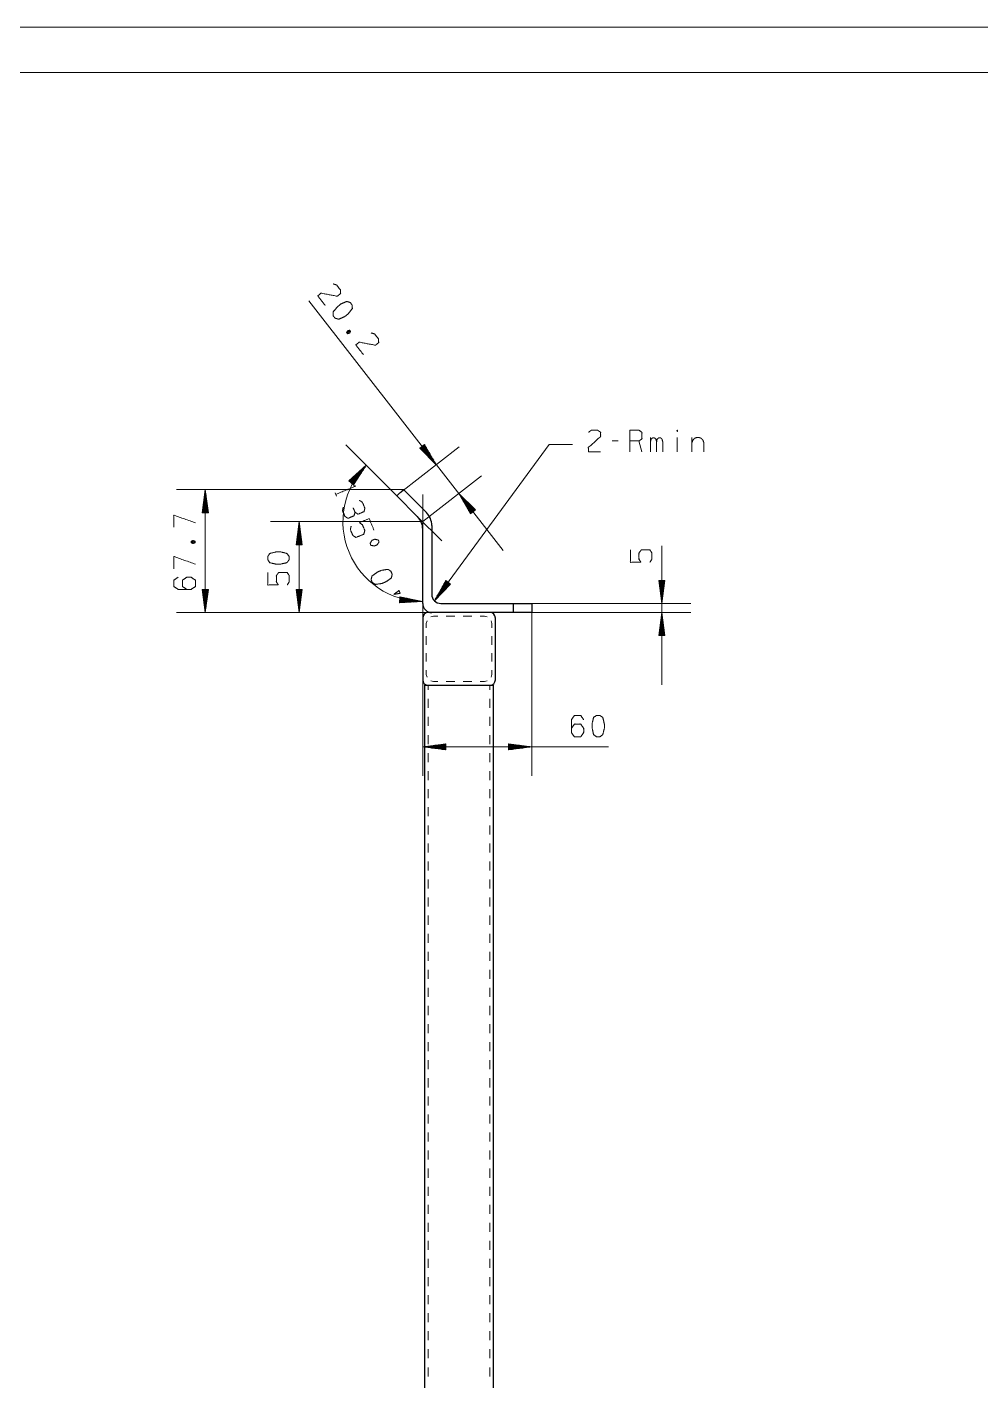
# Model space of a CAD drawing. Header units: millimetres. Extents: x 0 to 420, y 0 to 297.
# Drawn here: x 210 to 315, y 148.1 to 297 of the extents above; entities that cross this region are included whole.
import ezdxf

# ---------------------------------------------------------------- set-up
doc = ezdxf.new("R2010")
doc.units = ezdxf.units.MM
doc.layers.add('101', color=7, linetype='Continuous', true_color=0xffffff)

msp = doc.modelspace()

# ---------------------------------------------------------------- linework, layer by layer
at = {"layer": '101', "color": 133, "linetype": 'Continuous', "lineweight": 18}
for p, q in [((420, 297), (0, 297)), ((415, 292), (25, 292))]:
    msp.add_line(p, q, dxfattribs=at)
at = {"layer": '101', "color": 22, "linetype": 'Continuous', "lineweight": 18}
for p, q in [((262.4, 239.42), (241.03, 266.89)), ((250.72, 245.42), (245.1, 251.04)), ((251.08, 245.77), (257.56, 250.81)), ((253.76, 251.07), (253.23, 250.66)), ((253.23, 250.67), (253.25, 250.64)), ((253.23, 250.67), (253.25, 250.64)), ((253.23, 250.66), (255.05, 248.86)), ((253.27, 250.7), (253.53, 250.37)), ((253.31, 250.73), (253.81, 250.09)), ((253.35, 250.76), (254.08, 249.82)), ((253.39, 250.79), (254.36, 249.55)), ((253.43, 250.82), (254.64, 249.27)), ((253.47, 250.85), (254.91, 249)), ((253.51, 250.88), (254.95, 249.03)), ((253.55, 250.91), (254.76, 249.37)), ((253.59, 250.95), (254.56, 249.7)), ((253.63, 250.98), (254.36, 250.04)), ((253.67, 251.01), (254.17, 250.37)), ((253.71, 251.04), (253.97, 250.71)), ((253.75, 251.07), (253.77, 251.05)), ((253.75, 251.07), (253.77, 251.05)), ((255.05, 248.86), (253.76, 251.07)), ((267.49, 251.08), (254.84, 233.88)), ((270.03, 251.08), (267.49, 251.08)), ((247.34, 248.8), (245.43, 247.09)), ((245.93, 246.66), (247.34, 248.8)), ((245.47, 247.06), (245.74, 247.37)), ((245.51, 247.03), (246.03, 247.63)), ((245.55, 246.99), (246.32, 247.89)), ((245.58, 246.96), (246.62, 248.15)), ((245.62, 246.93), (246.91, 248.41)), ((245.66, 246.89), (247.2, 248.67)), ((245.7, 246.86), (247.24, 248.63)), ((245.74, 246.83), (247.02, 248.31)), ((245.78, 246.79), (246.81, 247.98)), ((245.81, 246.76), (246.59, 247.66)), ((245.85, 246.73), (246.38, 247.33)), ((253.55, 242.59), (260.03, 247.63)), ((251.43, 246.12), (226.45, 246.12)), ((229.62, 246.12), (229.29, 243.58)), ((229.6, 243.58), (229.6, 245.93)), ((229.62, 246.12), (229.62, 232.59)), ((229.96, 243.58), (229.62, 246.12)), ((229.65, 243.58), (229.65, 245.93)), ((245.43, 247.09), (245.45, 247.12)), ((245.43, 247.09), (245.45, 247.12)), ((245.43, 247.09), (245.93, 246.66)), ((245.89, 246.69), (246.16, 247.01)), ((245.93, 246.66), (245.95, 246.68)), ((245.93, 246.66), (245.95, 246.68)), ((229.39, 243.58), (229.39, 244.39)), ((229.44, 243.58), (229.44, 244.77)), ((229.5, 243.58), (229.5, 245.16)), ((229.55, 243.58), (229.55, 245.54)), ((229.7, 243.58), (229.7, 245.54)), ((229.75, 243.58), (229.75, 245.16)), ((229.8, 243.58), (229.8, 244.77)), ((229.85, 243.58), (229.85, 244.39)), ((259.35, 243.88), (257.53, 245.68)), ((257.53, 245.68), (258.82, 243.47)), ((259.07, 243.66), (257.62, 245.51)), ((259.11, 243.69), (257.67, 245.54)), ((259.03, 243.63), (257.82, 245.18)), ((259.15, 243.72), (257.94, 245.27)), ((258.99, 243.6), (258.02, 244.84)), ((259.19, 243.75), (258.22, 245)), ((258.95, 243.57), (258.22, 244.51)), ((259.23, 243.79), (258.5, 244.72)), ((259.27, 243.82), (258.77, 244.45)), ((229.29, 243.58), (229.29, 243.62)), ((229.29, 243.58), (229.29, 243.62)), ((229.29, 243.58), (229.96, 243.58)), ((229.34, 243.58), (229.34, 244)), ((229.9, 243.58), (229.9, 244)), ((229.95, 243.58), (229.95, 243.62)), ((229.95, 243.58), (229.95, 243.62)), ((258.91, 243.54), (258.41, 244.17)), ((258.87, 243.5), (258.61, 243.83)), ((258.83, 243.47), (258.81, 243.5)), ((258.83, 243.47), (258.81, 243.5)), ((258.82, 243.47), (259.35, 243.88)), ((259.31, 243.85), (259.05, 244.18)), ((259.35, 243.88), (259.33, 243.9)), ((259.35, 243.88), (259.33, 243.9)), ((253.55, 242.59), (236.78, 242.59)), ((239.96, 242.59), (239.62, 240.05)), ((239.83, 240.05), (239.83, 241.62)), ((239.88, 240.05), (239.88, 242.01)), ((239.93, 240.05), (239.93, 242.4)), ((240.29, 240.05), (239.96, 242.59)), ((239.96, 242.59), (239.96, 232.59)), ((239.98, 240.05), (239.98, 242.4)), ((240.03, 240.05), (240.03, 242.01)), ((240.08, 240.05), (240.08, 241.62)), ((239.62, 240.05), (240.29, 240.05)), ((239.63, 240.05), (239.63, 240.08)), ((239.63, 240.05), (239.63, 240.08)), ((239.68, 240.05), (239.68, 240.47)), ((239.73, 240.05), (239.73, 240.85)), ((239.78, 240.05), (239.78, 241.24)), ((240.13, 240.05), (240.13, 241.24)), ((240.19, 240.05), (240.19, 240.85)), ((240.24, 240.05), (240.24, 240.47)), ((240.29, 240.05), (240.29, 240.08)), ((240.29, 240.05), (240.29, 240.08)), ((279.88, 224.65), (279.88, 239.92)), ((256.08, 236.13), (254.84, 233.88)), ((254.84, 233.88), (256.62, 235.73)), ((256.33, 235.94), (254.94, 234.05)), ((256.37, 235.91), (254.98, 234.02)), ((256.29, 235.97), (255.12, 234.39)), ((256.41, 235.88), (255.25, 234.3)), ((256.25, 236), (255.31, 234.73)), ((256.2, 236.03), (255.5, 235.07)), ((256.45, 235.85), (255.52, 234.58)), ((256.16, 236.06), (255.69, 235.42)), ((256.49, 235.82), (255.79, 234.86)), ((256.12, 236.09), (255.88, 235.76)), ((256.08, 236.12), (256.06, 236.1)), ((256.08, 236.12), (256.06, 236.1)), ((256.53, 235.79), (256.06, 235.14)), ((256.62, 235.73), (256.08, 236.13)), ((256.57, 235.76), (256.33, 235.43)), ((256.61, 235.73), (256.6, 235.71)), ((256.61, 235.73), (256.6, 235.71)), ((279.54, 236.13), (279.88, 233.59)), ((280.21, 236.13), (279.54, 236.13)), ((279.55, 236.13), (279.55, 236.1)), ((279.55, 236.13), (279.55, 236.1)), ((279.6, 236.13), (279.6, 235.71)), ((279.65, 236.13), (279.65, 235.32)), ((279.7, 236.13), (279.7, 234.94)), ((279.75, 236.13), (279.75, 234.55)), ((279.8, 236.13), (279.8, 234.17)), ((279.85, 236.13), (279.85, 233.78)), ((279.88, 233.59), (280.21, 236.13)), ((279.9, 236.13), (279.9, 233.78)), ((279.95, 236.13), (279.95, 234.17)), ((280, 236.13), (280, 234.55)), ((280.05, 236.13), (280.05, 234.94)), ((280.1, 236.13), (280.1, 235.32)), ((280.15, 236.13), (280.15, 235.71)), ((280.21, 236.13), (280.21, 236.1)), ((280.21, 236.13), (280.21, 236.1)), ((229.29, 235.13), (229.29, 235.1)), ((229.29, 235.13), (229.29, 235.1)), ((229.29, 235.13), (229.62, 232.59)), ((229.96, 235.13), (229.29, 235.13)), ((229.34, 235.13), (229.34, 234.71)), ((229.39, 235.13), (229.39, 234.32)), ((229.44, 235.13), (229.44, 233.94)), ((229.5, 235.13), (229.5, 233.55)), ((229.55, 235.13), (229.55, 233.17)), ((229.6, 235.13), (229.6, 232.78)), ((229.62, 232.59), (229.96, 235.13)), ((229.65, 235.13), (229.65, 232.78)), ((229.7, 235.13), (229.7, 233.17)), ((229.75, 235.13), (229.75, 233.55)), ((229.8, 235.13), (229.8, 233.94)), ((229.85, 235.13), (229.85, 234.32)), ((229.9, 235.13), (229.9, 234.71)), ((229.95, 235.13), (229.95, 235.1)), ((229.95, 235.13), (229.95, 235.1)), ((239.62, 235.13), (239.96, 232.59)), ((240.29, 235.13), (239.62, 235.13)), ((239.63, 235.13), (239.63, 235.1)), ((239.63, 235.13), (239.63, 235.1)), ((239.68, 235.13), (239.68, 234.71)), ((239.73, 235.13), (239.73, 234.32)), ((239.78, 235.13), (239.78, 233.94)), ((239.83, 235.13), (239.83, 233.55)), ((239.88, 235.13), (239.88, 233.17)), ((239.93, 235.13), (239.93, 232.78)), ((239.96, 232.59), (240.29, 235.13)), ((239.98, 235.13), (239.98, 232.78)), ((240.03, 235.13), (240.03, 233.17)), ((240.08, 235.13), (240.08, 233.55)), ((240.13, 235.13), (240.13, 233.94)), ((240.19, 235.13), (240.19, 234.32)), ((240.24, 235.13), (240.24, 234.71)), ((240.29, 235.13), (240.29, 235.1)), ((240.29, 235.13), (240.29, 235.1)), ((251.04, 234.32), (250.99, 233.66)), ((251.01, 233.97), (253.36, 233.8)), ((251.01, 233.92), (252.97, 233.77)), ((251.01, 233.86), (252.58, 233.75)), ((251.02, 234.07), (252.98, 233.93)), ((251.02, 234.02), (253.36, 233.85)), ((251.03, 234.22), (251.83, 234.16)), ((251.03, 234.17), (252.22, 234.08)), ((251.03, 234.12), (252.6, 234)), ((253.55, 233.81), (251.04, 234.32)), ((251.04, 234.32), (251.07, 234.32)), ((251.04, 234.32), (251.07, 234.32)), ((251.04, 234.27), (251.45, 234.24)), ((260.95, 232.59), (226.45, 232.59)), ((260.95, 232.59), (236.78, 232.59)), ((250.99, 233.66), (253.55, 233.81)), ((250.99, 233.66), (251.02, 233.66)), ((250.99, 233.66), (251.02, 233.66)), ((251, 233.81), (252.19, 233.73)), ((251, 233.76), (251.8, 233.71)), ((251, 233.71), (251.41, 233.68)), ((253.55, 233.59), (253.55, 214.64)), ((263.55, 233.59), (283.05, 233.59)), ((263.55, 232.59), (283.05, 232.59)), ((265.55, 232.59), (265.55, 214.64)), ((279.88, 232.59), (279.54, 230.05)), ((279.85, 230.05), (279.85, 232.4)), ((280.21, 230.05), (279.88, 232.59)), ((279.9, 230.05), (279.9, 232.4)), ((279.7, 230.05), (279.7, 231.24)), ((279.75, 230.05), (279.75, 231.62)), ((279.8, 230.05), (279.8, 232.01)), ((279.95, 230.05), (279.95, 232.01)), ((280, 230.05), (280, 231.62)), ((280.05, 230.05), (280.05, 231.24)), ((279.54, 230.05), (280.21, 230.05)), ((279.55, 230.05), (279.55, 230.08)), ((279.55, 230.05), (279.55, 230.08)), ((279.6, 230.05), (279.6, 230.47)), ((279.65, 230.05), (279.65, 230.85)), ((280.1, 230.05), (280.1, 230.85)), ((280.15, 230.05), (280.15, 230.47)), ((280.21, 230.05), (280.21, 230.08)), ((280.21, 230.05), (280.21, 230.08)), ((256.09, 218.15), (253.55, 217.81)), ((253.55, 217.81), (256.09, 217.48)), ((253.55, 217.81), (273.99, 217.81)), ((256.09, 217.84), (253.74, 217.84)), ((256.09, 217.79), (253.74, 217.79)), ((256.09, 217.89), (254.13, 217.89)), ((256.09, 217.74), (254.13, 217.74)), ((256.09, 217.94), (254.51, 217.94)), ((256.09, 217.69), (254.51, 217.69)), ((256.09, 217.99), (254.9, 217.99)), ((256.09, 217.64), (254.9, 217.64)), ((256.09, 218.04), (255.29, 218.04)), ((256.09, 217.59), (255.29, 217.59)), ((256.09, 218.09), (255.67, 218.09)), ((256.09, 217.54), (255.67, 217.54)), ((256.09, 218.15), (256.06, 218.15)), ((256.09, 218.15), (256.06, 218.15)), ((256.09, 217.48), (256.06, 217.48)), ((256.09, 217.48), (256.06, 217.48)), ((256.09, 217.48), (256.09, 218.15)), ((265.55, 217.81), (263.01, 218.15)), ((263.01, 218.15), (263.04, 218.15)), ((263.01, 218.15), (263.04, 218.15)), ((263.01, 218.15), (263.01, 217.48)), ((263.01, 218.09), (263.43, 218.09)), ((263.01, 218.04), (263.81, 218.04)), ((263.01, 217.99), (264.2, 217.99)), ((263.01, 217.94), (264.59, 217.94)), ((263.01, 217.89), (264.97, 217.89)), ((263.01, 217.84), (265.36, 217.84)), ((263.01, 217.48), (265.55, 217.81)), ((263.01, 217.79), (265.36, 217.79)), ((263.01, 217.74), (264.97, 217.74)), ((263.01, 217.69), (264.59, 217.69)), ((263.01, 217.64), (264.2, 217.64)), ((263.01, 217.59), (263.81, 217.59)), ((263.01, 217.54), (263.43, 217.54)), ((263.01, 217.48), (263.04, 217.48)), ((263.01, 217.48), (263.04, 217.48))]:
    msp.add_line(p, q, dxfattribs=at)
at = {"layer": '101', "color": 72, "linetype": 'Continuous', "lineweight": 18}
for p, q in [((245.51, 263.65), (245.27, 263.26)), ((278.63, 250.27), (278.63, 251.85)), ((281.57, 251.85), (281.57, 250.27)), ((283.18, 251.85), (283.18, 250.27)), ((275.08, 251.47), (274.41, 251.47)), ((277.69, 250.27), (277.36, 251.47)), ((243.91, 245.78), (244.07, 245.39)), ((228.08, 240.27), (228.51, 240.43))]:
    msp.add_line(p, q, dxfattribs=at)
at = {"layer": '101', "color": 92, "linetype": 'Continuous', "lineweight": 25}
for p, q in [((250.72, 245.42), (251.43, 246.12)), ((251.43, 246.12), (253.96, 243.59)), ((252.96, 243.17), (250.72, 245.42)), ((253.55, 233.59), (253.55, 241.76)), ((254.55, 242.17), (254.55, 234.59)), ((255.55, 233.59), (263.55, 233.59)), ((263.55, 232.59), (260.95, 232.59)), ((263.55, 233.59), (265.55, 233.59)), ((263.55, 232.59), (263.55, 233.59)), ((265.55, 232.59), (263.55, 232.59)), ((265.55, 233.59), (265.55, 232.59)), ((253.75, 224.59), (253.75, 79.49)), ((261.35, 79.49), (261.35, 224.59))]:
    msp.add_line(p, q, dxfattribs=at)
at = {"layer": '101', "color": 151, "linetype": 'Continuous', "lineweight": 18}
for p, q in [((253.55, 241.76), (253.55, 245.59)), ((252.96, 243.17), (255.67, 240.47))]:
    msp.add_line(p, q, dxfattribs=at)
at = {"layer": '101', "color": 72, "linetype": 'Continuous', "lineweight": 25}
for p, q in [((260.95, 232.59), (254.15, 232.59)), ((253.55, 231.99), (253.55, 225.19)), ((261.55, 225.19), (261.55, 231.99)), ((254.15, 224.59), (260.95, 224.59))]:
    msp.add_line(p, q, dxfattribs=at)
at = {"layer": '101', "color": 53, "linetype": 'Continuous', "lineweight": 18}
for p, q in [((254.03, 231.69), (253.95, 231.39)), ((253.95, 231.39), (253.95, 230.92)), ((254.75, 232.19), (254.45, 232.11)), ((255.22, 232.19), (254.75, 232.19)), ((257.08, 232.19), (256.15, 232.19)), ((258.95, 232.19), (258.02, 232.19)), ((260.35, 232.19), (259.88, 232.19)), ((260.35, 232.19), (260.65, 232.11)), ((261.07, 231.69), (261.15, 231.39)), ((261.15, 230.92), (261.15, 231.39)), ((253.95, 229.99), (253.95, 229.05)), ((261.15, 229.05), (261.15, 229.99)), ((253.95, 228.12), (253.95, 227.19)), ((261.15, 227.19), (261.15, 228.12)), ((253.95, 226.25), (253.95, 225.79)), ((254.03, 225.49), (253.95, 225.79)), ((254.75, 224.99), (254.45, 225.07)), ((254.75, 224.99), (255.22, 224.99)), ((256.15, 224.99), (257.08, 224.99)), ((258.02, 224.99), (258.95, 224.99)), ((259.88, 224.99), (260.35, 224.99)), ((260.35, 224.99), (260.65, 225.07)), ((261.07, 225.49), (261.15, 225.79)), ((261.15, 225.79), (261.15, 226.25)), ((254.15, 224.59), (254.15, 224.09)), ((260.95, 224.09), (260.95, 224.59)), ((254.15, 223.1), (254.15, 222.1)), ((260.95, 222.1), (260.95, 223.1)), ((254.15, 221.11), (254.15, 220.12)), ((260.95, 220.12), (260.95, 221.11)), ((254.15, 219.12), (254.15, 218.13)), ((260.95, 218.13), (260.95, 219.12)), ((254.15, 217.13), (254.15, 216.14)), ((260.95, 216.14), (260.95, 217.13)), ((254.15, 215.15), (254.15, 214.15)), ((260.95, 214.15), (260.95, 215.15)), ((254.15, 213.16), (254.15, 212.17)), ((260.95, 212.17), (260.95, 213.16)), ((254.15, 211.17), (254.15, 210.18)), ((260.95, 210.18), (260.95, 211.17)), ((254.15, 209.18), (254.15, 208.19)), ((260.95, 208.19), (260.95, 209.18)), ((254.15, 207.2), (254.15, 206.2)), ((260.95, 206.2), (260.95, 207.2)), ((254.15, 205.21), (254.15, 204.21)), ((260.95, 204.21), (260.95, 205.21)), ((254.15, 203.22), (254.15, 202.23)), ((260.95, 202.23), (260.95, 203.22)), ((254.15, 201.23), (254.15, 200.24)), ((260.95, 200.24), (260.95, 201.23)), ((254.15, 199.25), (254.15, 198.25)), ((260.95, 198.25), (260.95, 199.25)), ((254.15, 197.26), (254.15, 196.26)), ((260.95, 196.26), (260.95, 197.26)), ((254.15, 195.27), (254.15, 194.28)), ((260.95, 194.28), (260.95, 195.27)), ((254.15, 193.28), (254.15, 192.29)), ((260.95, 192.29), (260.95, 193.28)), ((254.15, 191.29), (254.15, 190.3)), ((260.95, 190.3), (260.95, 191.29)), ((254.15, 189.31), (254.15, 188.31)), ((260.95, 188.31), (260.95, 189.31)), ((254.15, 187.32), (254.15, 186.33)), ((260.95, 186.33), (260.95, 187.32)), ((254.15, 185.33), (254.15, 184.34)), ((260.95, 184.34), (260.95, 185.33)), ((254.15, 183.34), (254.15, 182.35)), ((260.95, 182.35), (260.95, 183.34)), ((254.15, 181.36), (254.15, 180.36)), ((260.95, 180.36), (260.95, 181.36)), ((254.15, 179.37), (254.15, 178.37)), ((260.95, 178.37), (260.95, 179.37)), ((254.15, 177.38), (254.15, 176.39)), ((260.95, 176.39), (260.95, 177.38)), ((254.15, 175.39), (254.15, 174.4)), ((260.95, 174.4), (260.95, 175.39)), ((254.15, 173.41), (254.15, 172.41)), ((260.95, 172.41), (260.95, 173.41)), ((254.15, 171.42), (254.15, 170.42)), ((260.95, 170.42), (260.95, 171.42)), ((254.15, 169.43), (254.15, 168.44)), ((260.95, 168.44), (260.95, 169.43)), ((254.15, 167.44), (254.15, 166.45)), ((260.95, 166.45), (260.95, 167.44)), ((254.15, 165.45), (254.15, 164.46)), ((260.95, 164.46), (260.95, 165.45)), ((254.15, 163.47), (254.15, 162.47)), ((260.95, 162.47), (260.95, 163.47)), ((254.15, 161.48), (254.15, 160.49)), ((260.95, 160.49), (260.95, 161.48)), ((254.15, 159.49), (254.15, 158.5)), ((260.95, 158.5), (260.95, 159.49)), ((254.15, 157.5), (254.15, 156.51)), ((260.95, 156.51), (260.95, 157.5)), ((254.15, 155.52), (254.15, 154.52)), ((260.95, 154.52), (260.95, 155.52)), ((254.15, 153.53), (254.15, 152.54)), ((260.95, 152.54), (260.95, 153.53)), ((254.15, 151.54), (254.15, 150.55)), ((260.95, 150.55), (260.95, 151.54)), ((254.15, 149.55), (254.15, 148.56)), ((260.95, 148.56), (260.95, 149.55))]:
    msp.add_line(p, q, dxfattribs=at)
at = {"layer": '101', "color": 22, "linetype": 'Continuous', "lineweight": 18}
msp.add_arc((253.55, 242.59), 8.78, 135, 270, dxfattribs=at)
at = {"layer": '101', "color": 92, "linetype": 'Continuous', "lineweight": 25}
for centre, radius, start, end in [((251.55, 241.76), 2, 360, 45), ((252.55, 242.17), 2, 360, 45), ((255.55, 234.59), 1, 180, 270), ((254.55, 233.59), 1, 180, 270)]:
    msp.add_arc(centre, radius, start, end, dxfattribs=at)
at = {"layer": '101', "color": 72, "linetype": 'Continuous', "lineweight": 25}
for centre, start, end in [((254.15, 231.99), 90, 180), ((260.95, 231.99), 0, 90), ((254.15, 225.19), 180, 270), ((260.95, 225.19), 270, 0)]:
    msp.add_arc(centre, 0.6, start, end, dxfattribs=at)
at = {"layer": '101', "color": 72, "linetype": 'Continuous', "lineweight": 18}
for points, knots in [([(243.69, 268.75), (244.07, 268.63), (244.49, 268.09), (244.52, 267.69), (244.14, 267.39), (242.36, 267.73), (242, 267.43), (242.82, 266.37)], [0, 0, 0.069693, 0.192977, 0.265273, 0.350228, 0.67474, 0.759752, 1, 1]), ([(243.91, 264.97), (244.31, 264.86), (244.97, 265.15), (245.35, 265.44), (245.81, 266.03), (245.78, 266.43), (245.57, 266.7), (245.19, 266.82), (244.51, 266.52), (244.15, 266.21), (243.69, 265.66), (243.7, 265.24), (243.91, 264.97)], [0, 0, 0.067527, 0.183971, 0.260583, 0.380943, 0.446141, 0.500304, 0.565504, 0.685861, 0.762526, 0.87831, 0.945834, 1, 1]), ([(245.17, 263.39), (245.27, 263.26), (245.5, 263.33), (245.6, 263.52), (245.51, 263.65), (245.29, 263.59), (245.17, 263.39), (245.6, 263.52)], [0, 0, 0.093974, 0.236782, 0.365958, 0.459939, 0.589108, 0.731919, 1, 1]), ([(247.89, 263.35), (248.26, 263.24), (248.68, 262.7), (248.71, 262.29), (248.34, 262), (246.55, 262.34), (246.19, 262.03), (247.02, 260.97)], [0, 0, 0.069691, 0.192976, 0.265272, 0.350226, 0.674738, 0.759751, 1, 1]), ([(271.8, 252.42), (272.12, 252.65), (272.8, 252.65), (273.14, 252.42), (273.14, 251.95), (271.78, 250.75), (271.8, 250.27), (273.14, 250.27)], [0, 0, 0.069691, 0.192976, 0.265274, 0.350226, 0.674741, 0.759752, 1, 1]), ([(276.35, 250.27), (276.35, 252.65), (277.36, 252.65), (277.69, 252.42), (277.69, 251.7), (277.36, 251.47), (276.35, 251.47)], [0, 0, 0.40095, 0.571035, 0.639277, 0.761673, 0.829915, 1, 1]), ([(278.63, 251.37), (278.68, 251.65), (278.86, 251.82), (279.05, 251.82), (279.23, 251.65), (279.3, 251.37), (279.3, 250.27)], [0, 0, 0.118881, 0.224452, 0.30698, 0.412558, 0.533082, 1, 1]), ([(279.3, 251.37), (279.35, 251.65), (279.53, 251.82), (279.74, 251.82), (279.9, 251.65), (279.97, 251.37), (279.97, 250.27)], [0, 0, 0.118607, 0.223941, 0.313755, 0.413909, 0.534158, 1, 1]), ([(281.57, 252.5), (281.61, 252.6), (281.57, 252.67), (281.54, 252.6), (281.57, 252.5)], [0, 0, 0.280642, 0.5, 0.719358, 1, 1]), ([(283.18, 251.25), (283.29, 251.55), (283.48, 251.77), (283.73, 251.85), (283.96, 251.85), (284.2, 251.77), (284.4, 251.55), (284.51, 251.25), (284.51, 250.27)], [0, 0, 0.107754, 0.208453, 0.296011, 0.373821, 0.461379, 0.562078, 0.669834, 1, 1]), ([(245.94, 246.55), (246.18, 246.5), (243.99, 245.59)], [0, 0, 0.09349, 1, 1]), ([(246.1, 243.63), (246.43, 243.41), (247.1, 243.69), (247.18, 244.08), (246.92, 244.72), (246.58, 244.94)], [0, 0, 0.153872, 0.429856, 0.583727, 0.846126, 1, 1]), ([(228.53, 242.46), (226.16, 243.31), (226.16, 241.97)], [0, 0, 0.65247, 1, 1]), ([(244.81, 244.19), (244.72, 243.81), (244.99, 243.17), (245.32, 242.95), (245.99, 243.23), (246.1, 243.63), (245.9, 244.11)], [0, 0, 0.124124, 0.343687, 0.472448, 0.703377, 0.83673, 1, 1]), ([(245.67, 242.1), (245.59, 241.71), (245.86, 241.07), (246.2, 240.85), (247.07, 241.21), (247.18, 241.62), (246.91, 242.25), (246.58, 242.48), (247.66, 242.93), (248.18, 241.67)], [0, 0, 0.06223, 0.168343, 0.23057, 0.376815, 0.441264, 0.54738, 0.609608, 0.790489, 1, 1]), ([(228.51, 240.27), (228.51, 240.43), (228.28, 240.52), (228.08, 240.43), (228.08, 240.27), (228.28, 240.19), (228.51, 240.27), (228.08, 240.43)], [0, 0, 0.093978, 0.236781, 0.365956, 0.459934, 0.589109, 0.731912, 1, 1]), ([(247.76, 240.2), (247.85, 239.99), (248.23, 239.91), (248.53, 240.04), (248.75, 240.36), (248.66, 240.57), (248.27, 240.66), (247.97, 240.54), (247.76, 240.2)], [0, 0, 0.085678, 0.230394, 0.351582, 0.496296, 0.581974, 0.730392, 0.851581, 1, 1]), ([(228.53, 237.91), (226.16, 238.76), (226.16, 237.41)], [0, 0, 0.652466, 1, 1]), ([(238.86, 238.75), (238.61, 239.09), (237.91, 239.27), (237.44, 239.27), (236.71, 239.09), (236.49, 238.75), (236.49, 238.42), (236.71, 238.08), (237.44, 237.91), (237.91, 237.92), (238.61, 238.08), (238.86, 238.42), (238.86, 238.75)], [0, 0, 0.067525, 0.183969, 0.260582, 0.380941, 0.446138, 0.500304, 0.565503, 0.685861, 0.762528, 0.878306, 0.945834, 1, 1]), ([(278.56, 238.12), (278.78, 238.46), (278.78, 239.15), (278.56, 239.48), (277.61, 239.48), (277.36, 239.15), (277.36, 238.46), (277.58, 238.12), (276.41, 238.12), (276.41, 239.48)], [0, 0, 0.062229, 0.168345, 0.230571, 0.376815, 0.441265, 0.54738, 0.609609, 0.79049, 1, 1]), ([(238.64, 235.63), (238.86, 235.97), (238.86, 236.65), (238.64, 236.99), (237.69, 236.99), (237.44, 236.65), (237.44, 235.97), (237.66, 235.63), (236.49, 235.63), (236.49, 236.99)], [0, 0, 0.062229, 0.168343, 0.230572, 0.376815, 0.441266, 0.54738, 0.609609, 0.790489, 1, 1]), ([(248, 235.9), (248.36, 235.69), (249.07, 235.79), (249.51, 235.98), (250.11, 236.42), (250.19, 236.81), (250.06, 237.12), (249.73, 237.35), (248.99, 237.23), (248.56, 237.04), (247.97, 236.62), (247.87, 236.21), (248, 235.9)], [0, 0, 0.067526, 0.183972, 0.260583, 0.380942, 0.44614, 0.500306, 0.565503, 0.685865, 0.76253, 0.878311, 0.945835, 1, 1]), ([(227.58, 235.14), (227.11, 235.46), (227.11, 236.15), (227.58, 236.48), (228.06, 236.48), (228.53, 236.15), (228.53, 235.46), (228.06, 235.14), (226.63, 235.14), (226.16, 235.46), (226.16, 236.15), (226.63, 236.48)], [0, 0, 0.076963, 0.169761, 0.248072, 0.312019, 0.390329, 0.483127, 0.560091, 0.751928, 0.828891, 0.921689, 1, 1]), ([(250.36, 234.59), (250.94, 235.02), (251.06, 234.71), (250.36, 234.59)], [0, 0, 0.406597, 0.595726, 1, 1]), ([(269.93, 219.86), (270.25, 220.33), (270.94, 220.33), (271.27, 219.86), (271.27, 219.38), (270.94, 218.91), (270.25, 218.91), (269.93, 219.38), (269.93, 220.81), (270.25, 221.28), (270.94, 221.28), (271.27, 220.81)], [0, 0, 0.076962, 0.16976, 0.248072, 0.312019, 0.390331, 0.483129, 0.560091, 0.751928, 0.82889, 0.921688, 1, 1]), ([(273.04, 218.91), (273.37, 219.16), (273.55, 219.86), (273.55, 220.33), (273.37, 221.06), (273.04, 221.28), (272.7, 221.28), (272.36, 221.06), (272.19, 220.33), (272.21, 219.86), (272.36, 219.16), (272.7, 218.91), (273.04, 218.91)], [0, 0, 0.067524, 0.183971, 0.260582, 0.380942, 0.446139, 0.500306, 0.565503, 0.685863, 0.762527, 0.87831, 0.945833, 1, 1])]:
    msp.add_open_spline(points, degree=1, knots=knots, dxfattribs=at)
at = {"layer": '101', "color": 92, "linetype": 'Continuous', "lineweight": 25}
for points in [[(253.75, 224.59), (254.15, 224.59)], [(260.95, 224.59), (261.35, 224.59)]]:
    msp.add_open_spline(points, degree=1, dxfattribs=at)

doc.saveas('drawing.dxf')
